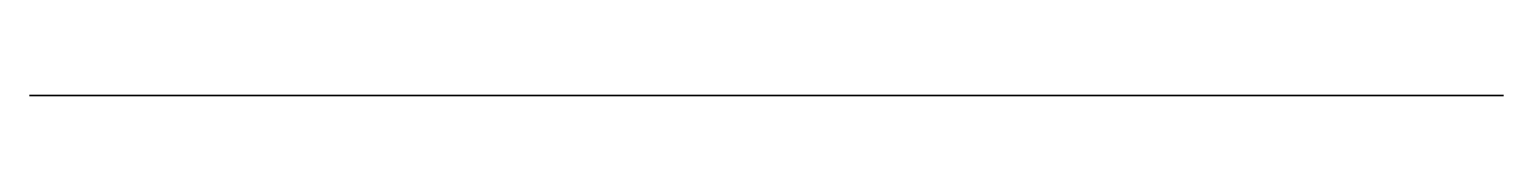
# Model space of a CAD drawing. Header units: millimetres. Extents: x 16.9 to 80.8, y 0 to 0.
import ezdxf

# ---------------------------------------------------------------- set-up
doc = ezdxf.new("R2010")
doc.units = ezdxf.units.MM
doc.layers.get('0').update_dxf_attribs({"color": 173, "true_color": 0x5858e1})

msp = doc.modelspace()

# ---------------------------------------------------------------- linework, layer by layer
at = {"color": 234, "true_color": 0xb11b58, "extrusion": (0, -1, -1.19209e-07)}
msp.add_lwpolyline([(45.153, -192.386), (44.566, -191.91), (44.263, -191.687), (43.951, -191.478), (43.63, -191.283), (43.297, -191.106), (42.952, -190.946), (42.594, -190.807), (42.223, -190.686), (41.85, -190.579), (41.473, -190.487), (41.094, -190.409), (40.713, -190.347), (40.33, -190.299), (39.946, -190.266), (39.56, -190.248), (39.175, -190.245), (38.789, -190.256), (38.404, -190.283), (38.02, -190.324), (37.637, -190.381), (37.256, -190.452), (36.877, -190.538), (36.501, -190.639), (36.152, -190.747), (35.807, -190.867), (35.468, -191), (35.135, -191.144), (34.808, -191.301), (34.486, -191.468), (34.172, -191.648), (33.864, -191.838), (33.563, -192.039), (33.27, -192.252), (32.984, -192.474), (32.707, -192.707), (32.438, -192.951), (32.177, -193.204), (31.926, -193.467), (31.683, -193.739), (31.653, -193.773), (31.621, -193.805), (31.588, -193.835), (31.553, -193.863), (31.517, -193.889), (31.48, -193.914), (31.442, -193.936), (31.402, -193.956), (31.362, -193.974), (31.321, -193.99), (31.279, -194.003), (31.236, -194.014), (31.193, -194.023), (31.149, -194.029), (31.104, -194.033), (31.06, -194.035), (29.944, -194.035), (28.774, -189.401), (20.43, -189.401), (20.246, -189.406), (20.065, -189.42), (19.885, -189.442), (19.709, -189.474), (19.536, -189.514), (19.366, -189.562), (19.2, -189.618), (19.037, -189.683), (18.879, -189.754), (18.724, -189.833), (18.575, -189.92), (18.429, -190.013), (18.289, -190.113), (18.154, -190.219), (18.024, -190.332), (17.899, -190.45), (17.781, -190.575), (17.668, -190.705), (17.562, -190.84), (17.462, -190.98), (17.369, -191.126), (17.282, -191.275), (17.203, -191.43), (17.132, -191.588), (17.067, -191.751), (17.011, -191.917), (16.963, -192.087), (16.923, -192.26), (16.891, -192.436), (16.869, -192.616), (16.855, -192.797), (16.85, -192.981), (16.85, -210.307), (27.809, -210.307), (29.098, -208.898), (68.199, -208.898), (69.999, -210.307), (80.752, -210.307), (80.752, -204.523), (80.752, -203.893), (80.747, -203.817), (80.739, -203.741), (80.727, -203.667), (80.713, -203.594), (80.694, -203.523), (80.671, -203.454), (80.658, -203.42), (80.643, -203.387), (80.627, -203.354), (80.61, -203.322), (80.57, -203.255), (80.525, -203.191), (80.476, -203.13), (80.423, -203.073), (80.367, -203.019), (80.307, -202.97), (80.275, -202.946), (80.243, -202.924), (80.211, -202.903), (80.177, -202.884), (80.136, -202.862), (80.095, -202.842), (80.053, -202.824), (80.01, -202.808), (79.967, -202.794), (79.923, -202.781), (79.833, -202.759), (79.74, -202.743), (79.646, -202.731), (79.55, -202.723), (79.452, -202.719), (78.647, -202.736), (68.755, -202.736), (68.755, -200.464), (55.975, -200.464), (55.975, -197.97), (55.199, -197.89), (54.43, -197.769), (53.667, -197.608), (52.913, -197.408), (52.169, -197.169), (51.436, -196.889), (50.718, -196.572), (50.02, -196.22), (49.685, -196.032), (49.358, -195.833), (48.72, -195.402), (48.103, -194.938), (47.501, -194.447)], close=True, dxfattribs=at)

doc.saveas('drawing.dxf')
